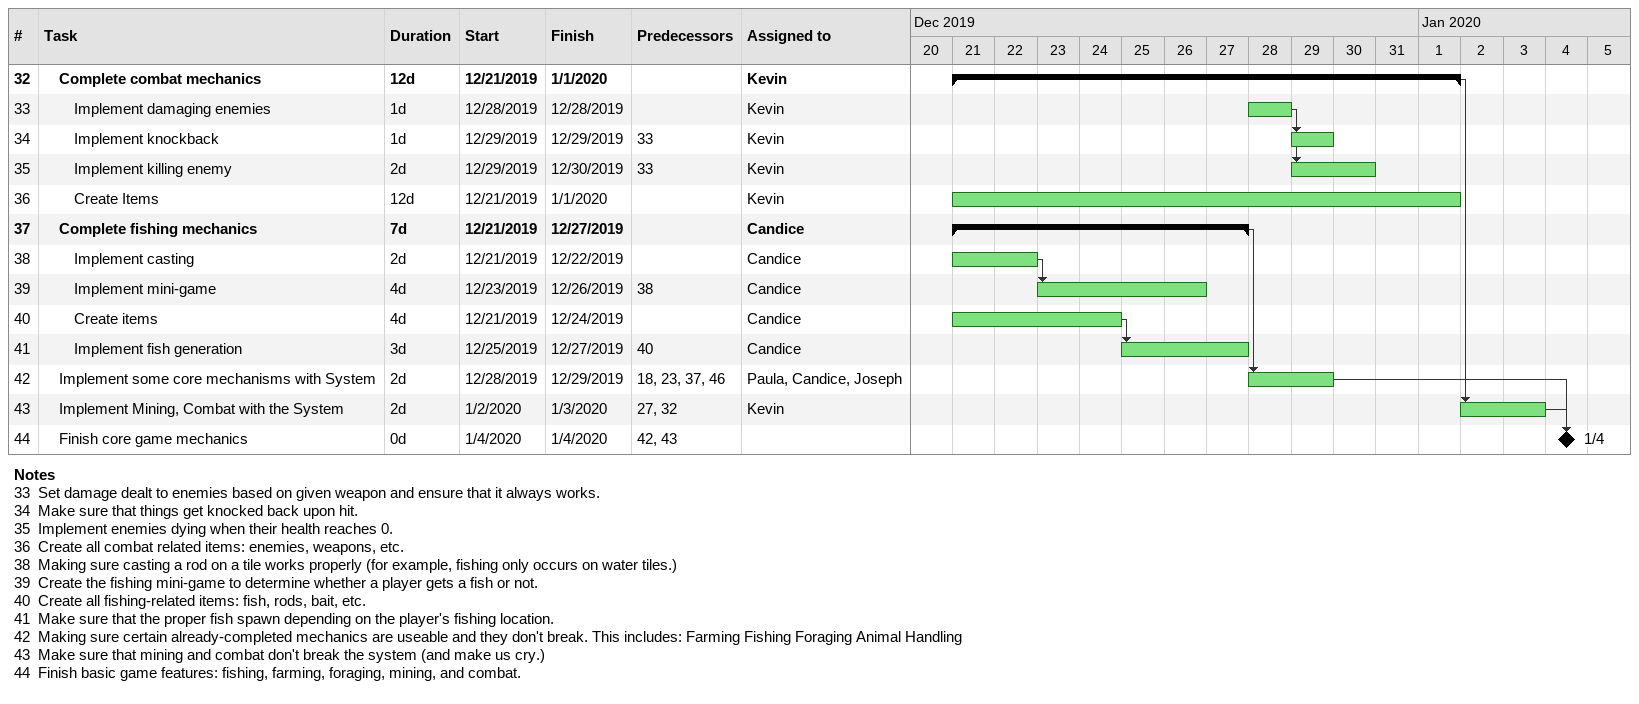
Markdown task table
| ID | Level | Task | Duration | Start | Finish | Predecessors | Resources |
|---|---|---|---|---|---|---|---|
| 32 | 2 | **Complete combat mechanics** | 12d | 2019-12-21 | 2020-01-01 |  | Kevin |
| 33 | 3 | Implement damaging enemies | 1d | 2019-12-28 | 2019-12-28 |  | Kevin |
| 34 | 3 | Implement knockback | 1d | 2019-12-29 | 2019-12-29 | 33 | Kevin |
| 35 | 3 | Implement killing enemy | 2d | 2019-12-29 | 2019-12-30 | 33 | Kevin |
| 36 | 3 | Create Items | 12d | 2019-12-21 | 2020-01-01 |  | Kevin |
| 37 | 2 | **Complete fishing mechanics** | 7d | 2019-12-21 | 2019-12-27 |  | Candice |
| 38 | 3 | Implement casting | 2d | 2019-12-21 | 2019-12-22 |  | Candice |
| 39 | 3 | Implement mini-game | 4d | 2019-12-23 | 2019-12-26 | 38 | Candice |
| 40 | 3 | Create items | 4d | 2019-12-21 | 2019-12-24 |  | Candice |
| 41 | 3 | Implement fish generation | 3d | 2019-12-25 | 2019-12-27 | 40 | Candice |
| 42 | 2 | Implement some core mechanisms with System | 2d | 2019-12-28 | 2019-12-29 | 18, 23, 37, 46 | Paula, Candice, Joseph |
| 43 | 2 | Implement Mining, Combat with the System | 2d | 2020-01-02 | 2020-01-03 | 27, 32 | Kevin |
| 44 | 2 | Finish core game mechanics | 0d | 2020-01-04 | 2020-01-04 | 42, 43 |  |

Notes
- 33: Set damage dealt to enemies based on given weapon and ensure that it always works.
- 34: Make sure that things get knocked back upon hit.
- 35: Implement enemies dying when their health reaches 0.
- 36: Create all combat related items: enemies, weapons, etc.
- 38: Making sure casting a rod on a tile works properly (for example, fishing only occurs on water tiles.)
- 39: Create the fishing mini-game to determine whether a player gets a fish or not.
- 40: Create all fishing-related items: fish, rods, bait, etc.
- 41: Make sure that the proper fish spawn depending on the player's fishing location.
- 42: Making sure certain already-completed mechanics are useable and they don't break. This includes: Farming Fishing Foraging Animal Handling
- 43: Make sure that mining and combat don't break the system (and make us cry.)
- 44: Finish basic game features: fishing, farming, foraging, mining, and combat.
